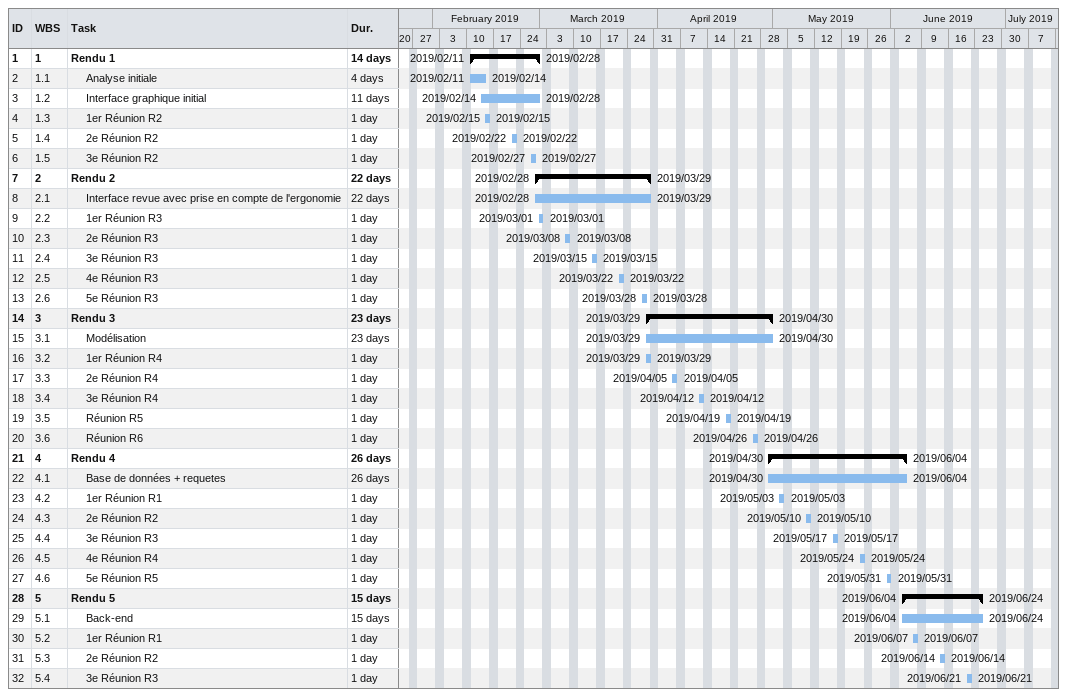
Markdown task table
| ID | WBS | Task | Duration | Start | Finish |
|---|---|---|---|---|---|
| 1 | 1 | **Rendu 1** | 14d | 2019-02-11 | 2019-02-28 |
| 2 | 1.1 | Analyse initiale | 4d | 2019-02-11 | 2019-02-14 |
| 3 | 1.2 | Interface graphique initial | 11d | 2019-02-14 | 2019-02-28 |
| 4 | 1.3 | 1er Réunion R2 | 1d | 2019-02-15 | 2019-02-15 |
| 5 | 1.4 | 2e Réunion R2 | 1d | 2019-02-22 | 2019-02-22 |
| 6 | 1.5 | 3e Réunion R2 | 1d | 2019-02-27 | 2019-02-27 |
| 7 | 2 | **Rendu 2** | 22d | 2019-02-28 | 2019-03-29 |
| 8 | 2.1 | Interface revue avec prise en compte de l'ergonomie | 22d | 2019-02-28 | 2019-03-29 |
| 9 | 2.2 | 1er Réunion R3 | 1d | 2019-03-01 | 2019-03-01 |
| 10 | 2.3 | 2e Réunion R3 | 1d | 2019-03-08 | 2019-03-08 |
| 11 | 2.4 | 3e Réunion R3 | 1d | 2019-03-15 | 2019-03-15 |
| 12 | 2.5 | 4e Réunion R3 | 1d | 2019-03-22 | 2019-03-22 |
| 13 | 2.6 | 5e Réunion R3 | 1d | 2019-03-28 | 2019-03-28 |
| 14 | 3 | **Rendu 3** | 23d | 2019-03-29 | 2019-04-30 |
| 15 | 3.1 | Modélisation | 23d | 2019-03-29 | 2019-04-30 |
| 16 | 3.2 | 1er Réunion R4 | 1d | 2019-03-29 | 2019-03-29 |
| 17 | 3.3 | 2e Réunion R4 | 1d | 2019-04-05 | 2019-04-05 |
| 18 | 3.4 | 3e Réunion R4 | 1d | 2019-04-12 | 2019-04-12 |
| 19 | 3.5 | Réunion R5 | 1d | 2019-04-19 | 2019-04-19 |
| 20 | 3.6 | Réunion R6 | 1d | 2019-04-26 | 2019-04-26 |
| 21 | 4 | **Rendu 4** | 26d | 2019-04-30 | 2019-06-04 |
| 22 | 4.1 | Base de données + requetes | 26d | 2019-04-30 | 2019-06-04 |
| 23 | 4.2 | 1er Réunion R1 | 1d | 2019-05-03 | 2019-05-03 |
| 24 | 4.3 | 2e Réunion R2 | 1d | 2019-05-10 | 2019-05-10 |
| 25 | 4.4 | 3e Réunion R3 | 1d | 2019-05-17 | 2019-05-17 |
| 26 | 4.5 | 4e Réunion R4 | 1d | 2019-05-24 | 2019-05-24 |
| 27 | 4.6 | 5e Réunion R5 | 1d | 2019-05-31 | 2019-05-31 |
| 28 | 5 | **Rendu 5** | 15d | 2019-06-04 | 2019-06-24 |
| 29 | 5.1 | Back-end | 15d | 2019-06-04 | 2019-06-24 |
| 30 | 5.2 | 1er Réunion R1 | 1d | 2019-06-07 | 2019-06-07 |
| 31 | 5.3 | 2e Réunion R2 | 1d | 2019-06-14 | 2019-06-14 |
| 32 | 5.4 | 3e Réunion R3 | 1d | 2019-06-21 | 2019-06-21 |
